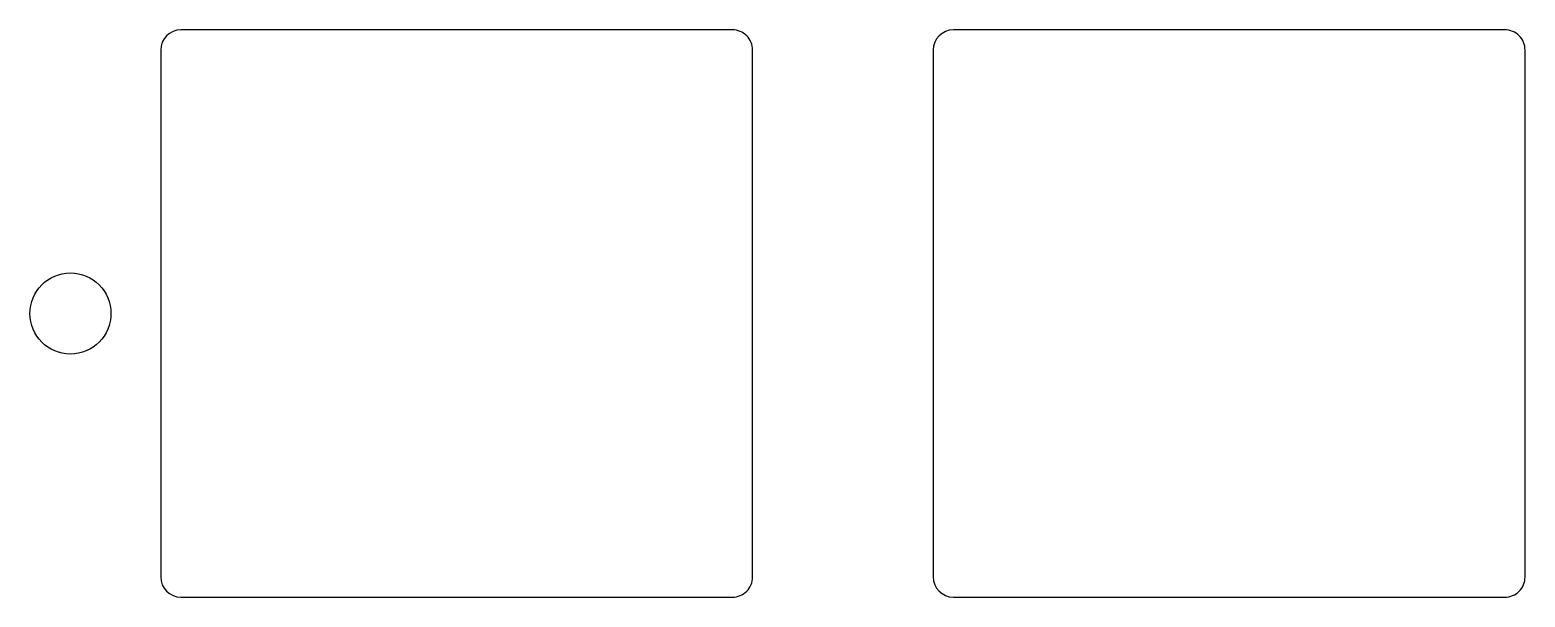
# Model space of a CAD drawing. Header units: millimetres. Extents: x 237.1 to 274, y -7 to 7.
import ezdxf

# ---------------------------------------------------------------- set-up
doc = ezdxf.new("R2010")
doc.units = ezdxf.units.MM
doc.header["$MEASUREMENT"] = 0

msp = doc.modelspace()

# ---------------------------------------------------------------- linework, layer by layer
for points in [[(240.35, 6.5), (240.35, -6.5, 0.414212), (240.85, -7), (254.45, -7, 0.414214), (254.95, -6.5), (254.95, 6.5, 0.414214), (254.45, 7), (240.85, 7, 0.414212)], [(259.4, 6.5), (259.4, -6.5, 0.414212), (259.9, -7), (273.5, -7, 0.414214), (274, -6.5), (274, 6.5, 0.414214), (273.5, 7), (259.9, 7, 0.414212)]]:
    msp.add_lwpolyline(points, format="xyb", close=True)
msp.add_circle((238.125, 0), 1)

doc.saveas('drawing.dxf')
